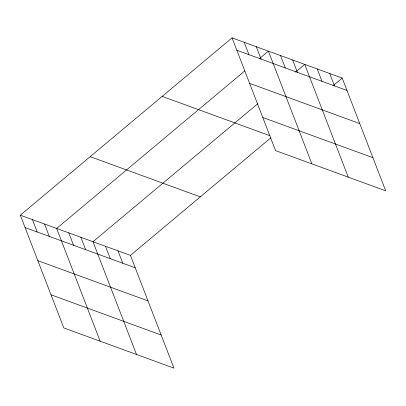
<?xml version="1.0" encoding="UTF-8"?>
<svg xmlns="http://www.w3.org/2000/svg" width="406" height="406" viewBox="0 0 406 406"><rect width="100%" height="100%" fill="white"/><g stroke="black" fill="none" stroke-linecap="round" stroke-linejoin="round"><path stroke-width="0.61" d="M20.3 215.185L130.443 255.384L173.946 368.13L63.808 327.931L20.3 215.185L232.054 37.87L342.192 78.069L385.7 190.815L275.557 150.616L232.054 37.87M244.788 70.908L56.647 228.451L100.155 341.197M259.241 58.799L268.402 51.136L311.904 163.882M257.998 103.545L92.994 241.717L136.497 354.463M295.588 72.065L304.744 64.402L348.252 177.148M130.443 255.384L270.873 137.786M333.037 85.737L342.192 78.069M236.825 50.237L346.968 90.442M249.609 83.362L359.752 123.566M262.778 117.491L372.916 157.69M162.172 96.379L269.939 135.716M90.178 156.67L200.32 196.869M25.076 227.553L135.213 267.757M37.854 260.677L147.997 300.882M51.024 294.807L161.167 335.006M329.713 73.511L334.483 85.884M317.228 68.954L322.004 81.327M292.63 59.976L297.405 72.349M280.516 55.556L285.291 67.929M256.282 46.71L261.058 59.083M244.168 42.29L248.944 54.663M117.958 250.827L122.734 263.2M105.474 246.269L110.249 258.642M80.875 237.292L85.651 249.665M68.761 232.871L73.537 245.244M44.533 224.026L49.304 236.399M32.414 219.605L37.19 231.978"/></g></svg>
